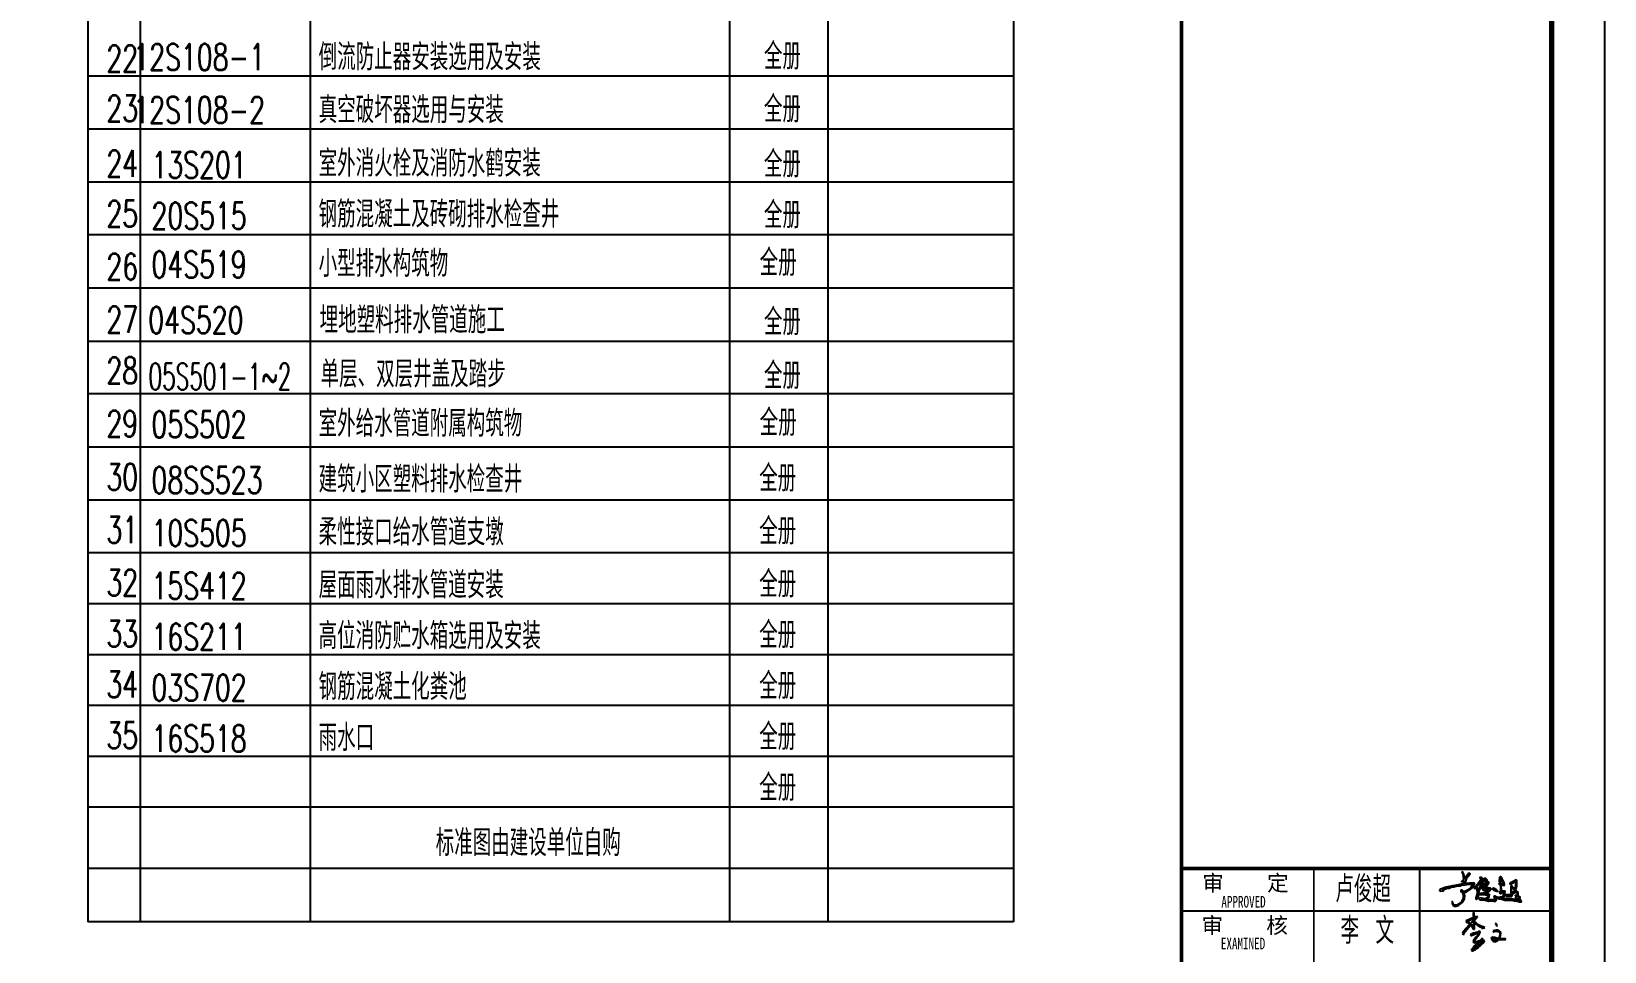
# Model space of a CAD drawing. Extents: x 27938 to 1507990, y 110129 to 923079.
# Drawn here: x 475359 to 505097, y 673089 to 690488 of the extents above; entities that cross this region are included whole.
import ezdxf
from ezdxf.enums import TextEntityAlignment as Align

# ---------------------------------------------------------------- set-up
doc = ezdxf.new("R2010")
doc.units = 0
doc.header["$LTSCALE"] = 1000
doc.header["$MEASUREMENT"] = 0
doc.linetypes.add('DASH', pattern=[0.35, 0.25, -0.1])
for name, color, linetype in [('0s-水标注', 7, 'Continuous'), ('图框', 140, 'Continuous'), ('图签文字', 147, 'Continuous'), ('电子签名-李文', 7, 'DASH'), ('签名-水', 7, 'Continuous')]:
    doc.layers.add(name, color=color, linetype=linetype)
doc.layers.add('yichutu', color=7, linetype='Continuous', true_color=0xffffff, plot=False)
doc.styles.add('HZ', font='txt', dxfattribs={"bigfont": 'hztxt'})
doc.styles.add('建筑图签-1', font='simhei.ttf', dxfattribs={"width": 0.7})
doc.styles.add('建筑图签-2', font='TXT.shx', dxfattribs={"width": 0.5, "bigfont": 'HZTXT.shx'})

# ---------------------------------------------------------------- blocks, each defined once
blk = doc.blocks.new('ljc')
at = {"linetype": 'Continuous'}
h = blk.add_hatch(color=0, dxfattribs=at)
h.paths.add_polyline_path([(2022.8, 1567.7), (2018.8, 1563.7), (2019.8, 1561.7), (2023.8, 1561.7), (2021.8, 1551.7), (1954.8, 1537.7), (1932.8, 1529.7), (1929.8, 1526.7), (1928.8, 1524.7), (1930.8, 1522.7), (1943.8, 1523.7), (1945.8, 1525.7), (1941.8, 1527.7), (1959.8, 1534.7), (1966.8, 1534.7), (1974.8, 1537.7), (1984.8, 1538.7), (1997.8, 1542.7), (2009.8, 1543.7), (2017.8, 1546.7), (2024.8, 1545.7), (2034.8, 1548.7), (2060.8, 1549.7), (2051.8, 1536.7), (2041.8, 1527.7), (2027.8, 1520.7), (2022.8, 1520.7), (2017.8, 1525.7), (2014.8, 1526.7), (2012.8, 1524.7), (2012.8, 1520.7), (2018.8, 1515.7), (2021.8, 1507.7), (2021.8, 1493.7), (2011.8, 1476.7), (1999.8, 1468.7), (1987.8, 1466.7), (1981.8, 1472.7), (1979.8, 1479.7), (1977.8, 1481.7), (1977.8, 1474.7), (1980.8, 1467.7), (1987.8, 1462.7), (1993.8, 1462.7), (2004.8, 1466.7), (2017.8, 1477.7), (2026.8, 1492.7), (2027.8, 1503.7), (2024.8, 1516.7), (2032.8, 1517.7), (2053.8, 1532.7), (2066.8, 1548.7), (2066.8, 1551.7), (2063.8, 1554.7), (2028.8, 1552.7), (2035.8, 1574.7), (2048.8, 1590.7), (2046.8, 1592.7), (2042.8, 1591.7), (2027.8, 1572.7), (2024.8, 1588.7), (2020.8, 1596.7), (2017.8, 1598.7), (2016.8, 1596.7), (2019.8, 1589.7)])
h.paths.add_polyline_path([(2080.8, 1521.7), (2080.8, 1527.7), (2074.8, 1540.7), (2092.8, 1561.7), (2096.8, 1571.7), (2093.8, 1576.7), (2086.8, 1575.7), (2088.8, 1571.7), (2091.8, 1571.7), (2090.8, 1566.7), (2079.8, 1550.7), (2065.8, 1536.7), (2064.8, 1534.7), (2066.8, 1532.7), (2072.8, 1534.7), (2076.8, 1522.7), (2076.8, 1512.7), (2071.8, 1495.7), (2071.8, 1491.7), (2073.8, 1489.7), (2077.8, 1493.7), (2082.8, 1509.7), (2098.8, 1509.7), (2118.8, 1506.7), (2118.8, 1499.7), (2115.8, 1495.7), (2107.8, 1492.7), (2086.8, 1495.7), (2083.8, 1491.7), (2086.8, 1488.7), (2102.8, 1487.7), (2121.8, 1482.7), (2139.8, 1483.7), (2147.8, 1481.7), (2151.8, 1485.7), (2151.8, 1490.7), (2147.8, 1487.7), (2124.8, 1487.7), (2113.8, 1489.7), (2123.8, 1498.7), (2125.8, 1508.7), (2120.8, 1511.7), (2118.8, 1510.7), (2107.8, 1513.7), (2123.8, 1522.7), (2131.8, 1531.7), (2129.8, 1534.7), (2120.8, 1535.7), (2114.8, 1532.7), (2108.8, 1532.7), (2122.8, 1554.7), (2120.8, 1558.7), (2113.8, 1556.7), (2115.8, 1563.7), (2114.8, 1568.7), (2110.8, 1572.7), (2104.8, 1571.7), (2092.8, 1553.7)])
h.paths.add_polyline_path([(2088.8, 1534.7), (2096.8, 1534.7), (2111.8, 1550.7), (2115.8, 1551.7), (2110.8, 1542.7), (2098.8, 1527.7), (2100.8, 1525.7), (2113.8, 1527.7), (2120.8, 1530.7), (2123.8, 1529.7), (2117.8, 1523.7), (2100.8, 1514.7), (2083.8, 1513.7), (2083.8, 1517.7)], flags=16)
h.paths.add_polyline_path([(2092.8, 1536.7), (2094.8, 1539.7), (2102.8, 1545.7), (2095.8, 1536.7)], flags=16)
h.paths.add_polyline_path([(2092.8, 1543.7), (2093.8, 1548.7), (2105.8, 1567.7), (2108.8, 1568.7), (2110.8, 1566.7), (2107.8, 1553.7), (2103.8, 1549.7)], flags=16)
h.paths.add_polyline_path([(2140.8, 1533.7), (2137.8, 1532.7), (2136.8, 1530.7), (2141.8, 1526.7), (2154.8, 1521.7), (2157.8, 1522.7), (2152.8, 1527.7)])
h.paths.add_polyline_path([(2174.8, 1521.7), (2172.8, 1523.7), (2171.8, 1545.7), (2182.8, 1544.7), (2184.8, 1546.7), (2182.8, 1556.7), (2177.8, 1565.7), (2176.8, 1560.7), (2179.8, 1555.7), (2180.8, 1549.7), (2174.8, 1549.7), (2169.8, 1553.7), (2168.8, 1573.7), (2170.8, 1573.7), (2174.8, 1568.7), (2175.8, 1570.7), (2169.8, 1578.7), (2166.8, 1578.7), (2164.8, 1576.7), (2163.8, 1561.7), (2165.8, 1552.7), (2162.8, 1552.7), (2161.8, 1550.7), (2166.8, 1546.7), (2168.8, 1536.7), (2168.8, 1523.7), (2165.8, 1520.7), (2164.8, 1516.7), (2167.8, 1512.7), (2169.8, 1512.7), (2172.8, 1516.7), (2179.8, 1516.7), (2177.8, 1501.7), (2174.8, 1499.7), (2166.8, 1498.7), (2174.8, 1495.7), (2179.8, 1496.7), (2182.8, 1499.7), (2183.8, 1510.7), (2186.8, 1520.7), (2184.8, 1522.7)])
h.paths.add_polyline_path([(2232.8, 1541.7), (2232.8, 1563.7), (2230.8, 1566.7), (2214.8, 1557.7), (2209.8, 1556.7), (2205.8, 1551.7), (2210.8, 1547.7), (2210.8, 1550.7), (2228.8, 1559.7), (2227.8, 1541.7), (2226.8, 1536.7), (2223.8, 1532.7), (2219.8, 1533.7), (2212.8, 1541.7), (2210.8, 1542.7), (2208.8, 1540.7), (2208.8, 1507.7), (2188.8, 1507.7), (2186.8, 1505.7), (2190.8, 1502.7), (2212.8, 1502.7), (2216.8, 1510.7), (2221.8, 1515.7), (2231.8, 1517.7), (2233.8, 1512.7), (2233.8, 1504.7), (2226.8, 1504.7), (2231.8, 1501.7), (2231.8, 1499.7), (2227.8, 1496.7), (2228.8, 1492.7), (2238.8, 1494.7), (2242.8, 1488.7), (2242.8, 1485.7), (2211.8, 1491.7), (2188.8, 1491.7), (2178.8, 1493.7), (2175.8, 1495.7), (2166.8, 1495.7), (2163.8, 1497.7), (2153.8, 1498.7), (2146.8, 1502.7), (2143.8, 1502.7), (2142.8, 1500.7), (2143.8, 1497.7), (2152.8, 1493.7), (2173.8, 1490.7), (2185.8, 1486.7), (2210.8, 1486.7), (2221.8, 1483.7), (2229.8, 1483.7), (2242.8, 1479.7), (2248.8, 1479.7), (2250.8, 1481.7), (2243.8, 1495.7), (2245.8, 1498.7), (2237.8, 1502.7), (2238.8, 1512.7), (2236.8, 1519.7), (2232.8, 1522.7), (2223.8, 1521.7), (2213.8, 1515.7), (2211.8, 1521.7), (2212.8, 1535.7), (2219.8, 1529.7), (2227.8, 1529.7), (2229.8, 1531.7)])
at = {"color": 0, "linetype": 'Continuous', "elevation": 16426272}
for points in [[(1929.8, 1526.7), (1928.8, 1524.7), (1930.8, 1522.7), (1943.8, 1523.7), (1945.8, 1525.7), (1941.8, 1527.7), (1959.8, 1534.7), (1966.8, 1534.7), (1974.8, 1537.7), (1984.8, 1538.7), (1997.8, 1542.7), (2009.8, 1543.7), (2017.8, 1546.7), (2024.8, 1545.7), (2034.8, 1548.7), (2060.8, 1549.7), (2051.8, 1536.7), (2041.8, 1527.7), (2027.8, 1520.7), (2022.8, 1520.7), (2017.8, 1525.7), (2014.8, 1526.7), (2012.8, 1524.7), (2012.8, 1520.7), (2018.8, 1515.7), (2021.8, 1507.7), (2021.8, 1493.7), (2011.8, 1476.7), (1999.8, 1468.7), (1987.8, 1466.7), (1981.8, 1472.7), (1979.8, 1479.7), (1977.8, 1481.7), (1977.8, 1474.7), (1980.8, 1467.7), (1987.8, 1462.7), (1993.8, 1462.7), (2004.8, 1466.7), (2017.8, 1477.7), (2026.8, 1492.7), (2027.8, 1503.7), (2024.8, 1516.7), (2032.8, 1517.7), (2053.8, 1532.7), (2066.8, 1548.7), (2066.8, 1551.7), (2063.8, 1554.7), (2028.8, 1552.7), (2035.8, 1574.7), (2048.8, 1590.7), (2046.8, 1592.7), (2042.8, 1591.7), (2027.8, 1572.7), (2024.8, 1588.7), (2020.8, 1596.7), (2017.8, 1598.7), (2016.8, 1596.7), (2019.8, 1589.7), (2022.8, 1567.7), (2018.8, 1563.7), (2019.8, 1561.7), (2023.8, 1561.7), (2021.8, 1551.7), (1954.8, 1537.7), (1932.8, 1529.7), (1929.8, 1526.7)], [(2015.8, 1560.7), (2014.8, 1559.7), (2016.8, 1559.7), (2015.8, 1560.7)], [(2016.8, 1561.7), (2015.8, 1560.7), (2018.8, 1560.7), (2016.8, 1561.7)], [(2065.8, 1536.7), (2064.8, 1534.7), (2066.8, 1532.7), (2072.8, 1534.7), (2076.8, 1522.7), (2076.8, 1512.7), (2071.8, 1495.7), (2071.8, 1491.7), (2073.8, 1489.7), (2077.8, 1493.7), (2082.8, 1509.7), (2098.8, 1509.7), (2118.8, 1506.7), (2118.8, 1499.7), (2115.8, 1495.7), (2107.8, 1492.7), (2086.8, 1495.7), (2083.8, 1491.7), (2086.8, 1488.7), (2102.8, 1487.7), (2121.8, 1482.7), (2139.8, 1483.7), (2147.8, 1481.7), (2151.8, 1485.7), (2151.8, 1490.7), (2147.8, 1487.7), (2124.8, 1487.7), (2113.8, 1489.7), (2123.8, 1498.7), (2125.8, 1508.7), (2120.8, 1511.7), (2118.8, 1510.7), (2107.8, 1513.7), (2123.8, 1522.7), (2131.8, 1531.7), (2129.8, 1534.7), (2120.8, 1535.7), (2114.8, 1532.7), (2108.8, 1532.7), (2122.8, 1554.7), (2120.8, 1558.7), (2113.8, 1556.7), (2115.8, 1563.7), (2114.8, 1568.7), (2110.8, 1572.7), (2104.8, 1571.7), (2092.8, 1553.7), (2080.8, 1521.7), (2080.8, 1527.7), (2074.8, 1540.7), (2092.8, 1561.7), (2096.8, 1571.7), (2093.8, 1576.7), (2086.8, 1575.7), (2088.8, 1571.7), (2091.8, 1571.7), (2090.8, 1566.7), (2079.8, 1550.7), (2065.8, 1536.7)], [(2083.8, 1513.7), (2083.8, 1517.7), (2088.8, 1534.7), (2096.8, 1534.7), (2111.8, 1550.7), (2115.8, 1551.7), (2110.8, 1542.7), (2098.8, 1527.7), (2100.8, 1525.7), (2113.8, 1527.7), (2120.8, 1530.7), (2123.8, 1529.7), (2117.8, 1523.7), (2100.8, 1514.7), (2083.8, 1513.7)], [(2092.8, 1543.7), (2093.8, 1548.7), (2105.8, 1567.7), (2108.8, 1568.7), (2110.8, 1566.7), (2107.8, 1553.7), (2103.8, 1549.7), (2092.8, 1543.7)], [(2143.8, 1502.7), (2142.8, 1500.7), (2143.8, 1497.7), (2152.8, 1493.7), (2173.8, 1490.7), (2185.8, 1486.7), (2210.8, 1486.7), (2221.8, 1483.7), (2229.8, 1483.7), (2242.8, 1479.7), (2248.8, 1479.7), (2250.8, 1481.7), (2243.8, 1495.7), (2245.8, 1498.7), (2237.8, 1502.7), (2238.8, 1512.7), (2236.8, 1519.7), (2232.8, 1522.7), (2223.8, 1521.7), (2213.8, 1515.7), (2211.8, 1521.7), (2212.8, 1535.7), (2219.8, 1529.7), (2227.8, 1529.7), (2229.8, 1531.7), (2232.8, 1541.7), (2232.8, 1563.7), (2230.8, 1566.7), (2214.8, 1557.7), (2209.8, 1556.7), (2205.8, 1551.7), (2210.8, 1547.7), (2210.8, 1550.7), (2228.8, 1559.7), (2227.8, 1541.7), (2226.8, 1536.7), (2223.8, 1532.7), (2219.8, 1533.7), (2212.8, 1541.7), (2210.8, 1542.7), (2208.8, 1540.7), (2208.8, 1507.7), (2188.8, 1507.7), (2186.8, 1505.7), (2190.8, 1502.7), (2212.8, 1502.7), (2216.8, 1510.7), (2221.8, 1515.7), (2231.8, 1517.7), (2233.8, 1512.7), (2233.8, 1504.7), (2226.8, 1504.7), (2231.8, 1501.7), (2231.8, 1499.7), (2227.8, 1496.7), (2228.8, 1492.7), (2238.8, 1494.7), (2242.8, 1488.7), (2242.8, 1485.7), (2211.8, 1491.7), (2188.8, 1491.7), (2178.8, 1493.7), (2175.8, 1495.7), (2166.8, 1495.7), (2163.8, 1497.7), (2153.8, 1498.7), (2146.8, 1502.7), (2143.8, 1502.7)], [(2162.8, 1552.7), (2161.8, 1550.7), (2166.8, 1546.7), (2168.8, 1536.7), (2168.8, 1523.7), (2165.8, 1520.7), (2164.8, 1516.7), (2167.8, 1512.7), (2169.8, 1512.7), (2172.8, 1516.7), (2179.8, 1516.7), (2177.8, 1501.7), (2174.8, 1499.7), (2166.8, 1498.7), (2174.8, 1495.7), (2179.8, 1496.7), (2182.8, 1499.7), (2183.8, 1510.7), (2186.8, 1520.7), (2184.8, 1522.7), (2174.8, 1521.7), (2172.8, 1523.7), (2171.8, 1545.7), (2182.8, 1544.7), (2184.8, 1546.7), (2182.8, 1556.7), (2177.8, 1565.7), (2176.8, 1560.7), (2179.8, 1555.7), (2180.8, 1549.7), (2174.8, 1549.7), (2169.8, 1553.7), (2168.8, 1573.7), (2170.8, 1573.7), (2174.8, 1568.7), (2175.8, 1570.7), (2169.8, 1578.7), (2166.8, 1578.7), (2164.8, 1576.7), (2163.8, 1561.7), (2165.8, 1552.7), (2162.8, 1552.7)], [(2176.8, 1568.7), (2175.8, 1569.7), (2174.8, 1566.7), (2176.8, 1564.7), (2176.8, 1568.7)], [(2092.8, 1536.7), (2094.8, 1539.7), (2102.8, 1545.7), (2095.8, 1536.7), (2092.8, 1536.7)], [(2137.8, 1532.7), (2136.8, 1530.7), (2141.8, 1526.7), (2154.8, 1521.7), (2157.8, 1522.7), (2152.8, 1527.7), (2140.8, 1533.7), (2137.8, 1532.7)]]:
    blk.add_lwpolyline(points, dxfattribs=at)
blk = doc.blocks.new('A$C44B256A7')
at = {"layer": '电子签名-李文'}
h = blk.add_hatch(color=0, dxfattribs=at)
h.dxf.hatch_style = 1
h.paths.add_polyline_path([(934, -1198), (941, -1210), (956, -1216), (968, -1207), (992, -1199), (1012, -1194), (1037, -1192), (1054, -1200), (1076, -1215), (1093, -1230), (1096, -1243), (1095, -1265), (1092, -1286), (1086, -1310), (1075, -1335), (1059, -1365), (1039, -1388), (1024, -1405), (1007, -1416), (991, -1423), (973, -1429), (958, -1429), (945, -1423), (936, -1414), (927, -1402), (919, -1391), (910, -1376), (910, -1366), (915, -1361), (935, -1366), (957, -1369), (977, -1373), (1002, -1377), (1020, -1380), (1055, -1386), (1075, -1389), (1102, -1393), (1140, -1392), (1169, -1396), (1199, -1396), (1222, -1404), (1226, -1395), (1230, -1384), (1221, -1380), (1202, -1379), (1168, -1378), (1110, -1373), (1073, -1371), (1046, -1369), (997, -1351), (972, -1349), (946, -1344), (925, -1342), (903, -1340), (893, -1348), (890, -1366), (894, -1381), (897, -1390), (916, -1418), (935, -1434), (951, -1442), (978, -1445), (993, -1442), (1013, -1435), (1029, -1424), (1042, -1415), (1055, -1395), (1073, -1371), (1079, -1362), (1095, -1333), (1111, -1306), (1111, -1281), (1114, -1251), (1116, -1233), (1101, -1208), (1084, -1194), (1069, -1182), (1055, -1176), (1037, -1171), (1016, -1172), (990, -1176), (970, -1183), (958, -1186), (940, -1186), (934, -1191)])
h.paths.add_polyline_path([(987, -1030), (1007, -1049), (1020, -1066), (1032, -1071), (1036, -1064), (1030, -1052), (1020, -1039), (1013, -1028), (1006, -1017), (992, -1016), (986, -1024)])
h.paths.add_polyline_path([(395, -1278), (403, -1295), (420, -1295), (516, -1261), (580, -1237), (606, -1225), (604, -1242), (569, -1289), (521, -1338), (502, -1370), (469, -1415), (459, -1437), (466, -1461), (473, -1463), (505, -1473), (561, -1464), (589, -1463), (635, -1455), (656, -1452), (683, -1449), (699, -1446), (687, -1462), (666, -1475), (650, -1485), (642, -1496), (607, -1527), (583, -1544), (580, -1546), (575, -1557), (545, -1583), (532, -1592), (516, -1602), (509, -1608), (462, -1636), (449, -1640), (446, -1634), (474, -1608), (494, -1591), (506, -1568), (523, -1548), (531, -1543), (553, -1516), (584, -1491), (603, -1465), (635, -1430), (668, -1402), (694, -1383), (693, -1366), (669, -1376), (650, -1395), (619, -1417), (594, -1442), (569, -1472), (533, -1499), (492, -1545), (460, -1590), (425, -1625), (417, -1648), (432, -1658), (463, -1657), (488, -1643), (516, -1628), (543, -1606), (571, -1586), (603, -1554), (635, -1533), (664, -1502), (690, -1485), (715, -1464), (726, -1446), (732, -1424), (710, -1420), (656, -1427), (590, -1434), (534, -1446), (510, -1444), (492, -1444), (486, -1428), (519, -1384), (565, -1324), (604, -1274), (630, -1231), (626, -1201), (589, -1206), (563, -1218), (528, -1229), (519, -1232), (499, -1236), (473, -1243), (448, -1253), (428, -1261), (405, -1271), (394, -1276)])
edge = h.paths.add_edge_path()
edge.add_line((470, -744), (463, -751))
edge.add_line((479, -744), (470, -744))
edge.add_line((486, -757), (479, -744))
edge.add_line((488, -983), (488, -948))
edge.add_line((505, -985), (488, -983))
edge.add_line((531, -998), (505, -985))
edge.add_line((559, -1019), (531, -998))
edge.add_line((586, -1042), (559, -1019))
edge.add_line((649, -1079), (586, -1042))
edge.add_line((698, -1095), (649, -1079))
edge.add_line((735, -1105), (698, -1095))
edge.add_line((727, -1120), (735, -1105))
edge.add_line((692, -1122), (727, -1120))
edge.add_line((655, -1122), (692, -1122))
edge.add_line((675, -1107), (655, -1122))
edge.add_line((627, -1093), (675, -1107))
edge.add_line((570, -1058), (627, -1093))
edge.add_line((495, -1007), (570, -1058))
edge.add_line((490, -1012), (495, -1007))
edge.add_line((495, -1144), (490, -1012))
edge.add_line((491, -1152), (495, -1144))
edge.add_line((471, -1149), (491, -1152))
edge.add_line((413, -1057), (471, -1149))
edge.add_line((371, -1021), (413, -1057))
edge.add_line((341, -1002), (371, -1021))
edge.add_line((314, -991), (341, -1002))
edge.add_line((286, -969), (314, -991))
edge.add_line((297, -954), (286, -969))
edge.add_line((497, -860), (487, -865))
edge.add_line((563, -849), (497, -860))
edge.add_line((565, -866), (563, -849))
edge.add_line((448, -990), (471, -966))
edge.add_line((239, -1246), (448, -990))
edge.add_line((247, -1268), (239, -1246))
edge.add_line((227, -1272), (247, -1268))
edge.add_line((213, -1252), (227, -1272))
edge.add_line((221, -1213), (213, -1252))
edge.add_line((366, -1049), (221, -1213))
edge.add_line((531, -873), (487, -920))
edge.add_line((523, -874), (531, -873))
edge.add_line((444, -905), (468, -895))
edge.add_line((350, -952), (444, -905))
edge.add_line((322, -977), (350, -952))
edge.add_line((376, -998), (322, -977))
edge.add_line((410, -1028), (376, -998))
edge.add_line((430, -1046), (410, -1028))
edge.add_line((458, -1093), (430, -1046))
edge.add_line((476, -1116), (458, -1093))
edge.add_line((463, -751), (470, -938))
h = blk.add_hatch(color=0, dxfattribs=at)
h.dxf.hatch_style = 1
h.paths.add_polyline_path([(401, -1047), (383, -1031), (366, -1049), (221, -1213), (213, -1252), (227, -1272), (247, -1268), (239, -1246)])
h.paths.add_polyline_path([(414, -1032), (410, -1028), (397, -1017), (383, -1031), (401, -1047)])
h = blk.add_hatch(color=0, dxfattribs=at)
h.dxf.hatch_style = 1
h.paths.add_polyline_path([(322, -977), (350, -952), (444, -905), (468, -895), (468, -874), (297, -954), (286, -969), (314, -991), (341, -1002), (371, -1021), (383, -1031), (397, -1017), (376, -998)])
h = blk.add_hatch(color=0, dxfattribs=at)
h.dxf.hatch_style = 1
h.paths.add_polyline_path([(470, -938), (397, -1017), (414, -1031), (448, -990), (471, -966), (476, -1116), (458, -1093), (430, -1046), (414, -1032), (401, -1047), (413, -1057), (471, -1149), (491, -1152), (495, -1144), (490, -1012), (495, -1007), (570, -1058), (627, -1093), (675, -1107), (655, -1122), (692, -1122), (727, -1120), (735, -1105), (698, -1095), (649, -1079), (586, -1042), (559, -1019), (531, -998), (505, -985), (488, -983), (488, -948), (565, -866), (563, -849), (497, -860), (487, -865), (486, -757), (479, -744), (470, -744), (463, -751)])
h.paths.add_polyline_path([(487, -888), (535, -869), (487, -920)], flags=16)
h = blk.add_hatch(color=0, dxfattribs=at)
h.dxf.hatch_style = 1
h.paths.add_polyline_path([(604, -1432), (594, -1442), (576, -1464), (589, -1463), (607, -1460), (636, -1429)])
h.paths.add_polyline_path([(1055, -1386), (1061, -1387), (1073, -1371), (1055, -1370), (1043, -1384)])
at = {"layer": '电子签名-李文', "color": 0}
for p, q in [((366, -1049, 0), (221, -1213, 0)), ((239, -1246, 0), (448, -990, 0)), ((297, -954, 0), (286, -969, 0)), ((286, -969, 0), (314, -991, 0)), ((468, -874, 0), (297, -954, 0)), ((314, -991, 0), (341, -1002, 0)), ((322, -977, 0), (350, -952, 0)), ((376, -998, 0), (322, -977, 0)), ((341, -1002, 0), (371, -1021, 0)), ((350, -952, 0), (444, -905, 0)), ((470, -938, 0), (366, -1049, 0)), ((371, -1021, 0), (413, -1057, 0)), ((410, -1028, 0), (376, -998, 0)), ((430, -1046, 0), (410, -1028, 0)), ((413, -1057, 0), (471, -1149, 0)), ((458, -1093, 0), (430, -1046, 0)), ((444, -905, 0), (468, -895, 0)), ((448, -990, 0), (471, -966, 0)), ((476, -1116, 0), (458, -1093, 0)), ((470, -744, 0), (463, -751, 0)), ((463, -751, 0), (470, -938, 0)), ((479, -744, 0), (470, -744, 0)), ((471, -966, 0), (476, -1116, 0)), ((486, -757, 0), (479, -744, 0)), ((487, -865, 0), (486, -757, 0)), ((497, -860, 0), (487, -865, 0)), ((531, -873, 0), (487, -920, 0)), ((487, -888, 0), (523, -874, 0)), ((487, -920, 0), (487, -888, 0)), ((488, -948, 0), (565, -866, 0)), ((488, -983, 0), (488, -948, 0)), ((505, -985, 0), (488, -983, 0)), ((490, -1012, 0), (495, -1007, 0)), ((495, -1144, 0), (490, -1012, 0)), ((495, -1007, 0), (570, -1058, 0)), ((563, -849, 0), (497, -860, 0)), ((531, -998, 0), (505, -985, 0)), ((523, -874, 0), (531, -873, 0)), ((559, -1019, 0), (531, -998, 0)), ((586, -1042, 0), (559, -1019, 0)), ((565, -866, 0), (563, -849, 0)), ((570, -1058, 0), (627, -1093, 0)), ((649, -1079, 0), (586, -1042, 0)), ((627, -1093, 0), (675, -1107, 0)), ((698, -1095, 0), (649, -1079, 0)), ((675, -1107, 0), (655, -1122, 0)), ((735, -1105, 0), (698, -1095, 0)), ((727, -1120, 0), (735, -1105, 0)), ((221, -1213, 0), (213, -1252, 0)), ((213, -1252, 0), (227, -1272, 0)), ((227, -1272, 0), (247, -1268, 0)), ((247, -1268, 0), (239, -1246, 0)), ((471, -1149, 0), (491, -1152, 0)), ((491, -1152, 0), (495, -1144, 0)), ((655, -1122, 0), (692, -1122, 0)), ((692, -1122, 0), (727, -1120, 0))]:
    blk.add_line(p, q, dxfattribs=at)
at = {"layer": '电子签名-李文', "color": 0, "elevation": 0}
for points in [[(987, -1030), (1007, -1049), (1020, -1066), (1032, -1071), (1036, -1064), (1030, -1052), (1020, -1039), (1013, -1028), (1006, -1017), (992, -1016), (986, -1024), (987, -1030)], [(395, -1278), (403, -1295), (420, -1295), (516, -1261), (580, -1237), (606, -1225), (604, -1242), (569, -1289), (521, -1338), (502, -1370), (469, -1415), (459, -1437), (466, -1461), (473, -1463), (505, -1473), (561, -1464), (589, -1463), (635, -1455), (656, -1452), (683, -1449), (699, -1446), (687, -1462), (666, -1475), (650, -1485), (642, -1496), (607, -1527), (583, -1544), (580, -1546), (575, -1557), (545, -1583), (532, -1592), (516, -1602), (509, -1608), (462, -1636), (449, -1640), (446, -1634), (474, -1608), (494, -1591), (506, -1568), (523, -1548), (531, -1543), (553, -1516), (584, -1491), (603, -1465), (635, -1430), (668, -1402), (694, -1383), (693, -1366), (669, -1376), (650, -1395), (619, -1417), (594, -1442), (569, -1472), (533, -1499), (492, -1545), (460, -1590), (425, -1625), (417, -1648), (432, -1658), (463, -1657), (488, -1643), (516, -1628), (543, -1606), (571, -1586), (603, -1554), (635, -1533), (664, -1502), (690, -1485), (715, -1464), (726, -1446), (732, -1424), (710, -1420), (656, -1427), (590, -1434), (534, -1446), (510, -1444), (492, -1444), (486, -1428), (519, -1384), (565, -1324), (604, -1274), (630, -1231), (626, -1201), (589, -1206), (563, -1218), (528, -1229), (519, -1232), (499, -1236), (473, -1243), (448, -1253), (428, -1261), (405, -1271), (394, -1276), (395, -1278)], [(934, -1198), (941, -1210), (956, -1216), (968, -1207), (992, -1199), (1012, -1194), (1037, -1192), (1054, -1200), (1076, -1215), (1093, -1230), (1096, -1243), (1095, -1265), (1092, -1286), (1086, -1310), (1075, -1335), (1059, -1365), (1039, -1388), (1024, -1405), (1007, -1416), (991, -1423), (973, -1429), (958, -1429), (945, -1423), (936, -1414), (927, -1402), (919, -1391), (910, -1376), (910, -1366), (915, -1361), (935, -1366), (957, -1369), (977, -1373), (1002, -1377), (1020, -1380), (1055, -1386), (1075, -1389), (1102, -1393), (1140, -1392), (1169, -1396), (1199, -1396), (1222, -1404), (1226, -1395), (1230, -1384), (1221, -1380), (1202, -1379), (1168, -1378), (1110, -1373), (1073, -1371), (1046, -1369), (997, -1351), (972, -1349), (946, -1344), (925, -1342), (903, -1340), (893, -1348), (890, -1366), (894, -1381), (897, -1390), (916, -1418), (935, -1434), (951, -1442), (978, -1445), (993, -1442), (1013, -1435), (1029, -1424), (1042, -1415), (1055, -1395), (1073, -1371), (1079, -1362), (1095, -1333), (1111, -1306), (1111, -1281), (1114, -1251), (1116, -1233), (1101, -1208), (1084, -1194), (1069, -1182), (1055, -1176), (1037, -1171), (1016, -1172), (990, -1176), (970, -1183), (958, -1186), (940, -1186), (934, -1191), (934, -1198)]]:
    blk.add_lwpolyline(points, dxfattribs=at)
blk = doc.blocks.new('TK')
at = {"layer": '图框'}
blk.add_lwpolyline([(465375, 548714), (549475, 548714), (549475, 489314), (465375, 489314)], close=True, dxfattribs=at)
blk.add_lwpolyline([(465375, 548714), (549475, 548714), (549475, 489314), (465375, 489314)], close=True, dxfattribs=at)
at = {"layer": '图框', "const_width": 100}
blk.add_lwpolyline([(548475, 490314), (548475, 547714), (467875, 547714), (467875, 490314)], close=True, dxfattribs=at)
at = {"layer": '图框'}
for points, const_width in [([(541480, 490314), (541480, 547714)], 70), ([(548480, 503514), (541480, 503514)], 70), ([(541480, 503514), (548480, 503514)], 70), ([(543979, 497114), (543980, 503514)], 35), ([(545980, 497114), (545980, 503514)], 35), ([(541480, 502714), (548480, 502714)], 35)]:
    blk.add_lwpolyline(points, dxfattribs=dict(at, const_width=const_width))
at = {"layer": '签名-水', "color": 0, "linetype": 'Continuous', "xscale": 4.799999999813735, "yscale": 4.799999999813735, "zscale": 4.799999999813735}
blk.add_blockref('ljc', (537099, 495781, -78846106), dxfattribs=at)
at = {"layer": '签名-水', "color": 0, "xscale": 0.8, "yscale": 0.8, "zscale": 0.8}
blk.add_blockref('A$C44B256A7', (546622, 503288, 0), dxfattribs=at)
at = {"layer": '图框', "style": '建筑图签-1', "width": 0.7}
for s, p in [('APPROVED ', (542231, 502778)), ('EXAMINED  ', (542222, 501988, -1799))]:
    blk.add_text(s, height=220, dxfattribs=at).set_placement(p)
at = {"layer": '图签文字', "color": 7, "style": '建筑图签-1'}
for s, p in [('审    定', (541868, 503093)), ('审    核', (541855, 502291))]:
    blk.add_text(s, height=300, dxfattribs=at).set_placement(p)
at = {"layer": '签名-水', "color": 0, "style": '建筑图签-2', "width": 0.7}
for s, p in [('卢俊超', (544386, 502876)), ('李 文', (544484, 502090))]:
    blk.add_text(s, height=500, dxfattribs=at).set_placement(p)
blk = doc.blocks.new('yct-841-594-84100-59399.9999999999-100-1000.0')
at = {"layer": 'yichutu', "color": 7, "true_color": 0xffffff}
blk.add_lwpolyline([(0, 0), (0, 59400), (84100, 59400), (84100, 0)], close=True, dxfattribs=at)

msp = doc.modelspace()

# ---------------------------------------------------------------- linework, layer by layer
at = {"layer": '0s-水标注'}
for p, q in [((476423.4, 713006.8), (476423.4, 673650.9)), ((477423.4, 673650.9), (477423.4, 713006.8)), ((480633.4, 673650.9), (480633.4, 713006.8)), ((488564.3, 673650.9), (488564.3, 713006.8)), ((490423.4, 673650.9), (490423.4, 713006.8)), ((493923.4, 713006.8), (493923.4, 673650.9)), ((493923.4, 678702.9), (476423.4, 678702.9)), ((493923.4, 678702.9), (476423.4, 678702.9)), ((493923.4, 677741), (476423.4, 677741)), ((493923.4, 677741), (476423.4, 677741)), ((493923.4, 676779), (476423.4, 676779)), ((493923.4, 676779), (476423.4, 676779)), ((493923.4, 675817.1), (476423.4, 675817.1)), ((493923.4, 675817.1), (476423.4, 675817.1)), ((493923.4, 674657.9), (476423.4, 674657.9)), ((493923.4, 673650.9), (476423.4, 673650.9))]:
    msp.add_line(p, q, dxfattribs=at)
at = {"layer": '0s-水标注', "color": 0}
for p, q in [((493923.4, 689640.8), (476423.4, 689640.8)), ((493923.4, 688640.8), (476423.4, 688640.8)), ((493923.4, 687640.8), (476423.4, 687640.8)), ((493923.4, 686640.8), (476423.4, 686640.8)), ((493923.4, 685633.8), (476423.4, 685633.8)), ((493923.4, 684626.8), (476423.4, 684626.8)), ((493923.4, 683633.8), (476423.4, 683633.8)), ((493923.4, 682626.8), (476423.4, 682626.8)), ((493923.4, 681626.8), (476423.4, 681626.8)), ((493923.4, 680626.8), (476423.4, 680626.8)), ((493923.4, 679664.9), (476423.4, 679664.9)), ((493923.4, 679664.9), (476423.4, 679664.9))]:
    msp.add_line(p, q, dxfattribs=at)

# ---------------------------------------------------------------- block references
msp.add_blockref('TK', (-44377.6, 171143.3))
at = {"layer": 'yichutu'}
msp.add_blockref('yct-841-594-84100-59399.9999999999-100-1000.0', (420997.4, 660457), dxfattribs=at)

# ---------------------------------------------------------------- texts
at = {"layer": '0s-水标注', "color": 0, "style": 'HZ', "width": 0.7}
for s, p in [('22', (476775.6, 689726.2)), ('倒流防止器安装选用及安装', (480788.9, 689753.2)), ('全册', (489205.9, 689768.8)), ('23', (476775.6, 688783.1)), ('真空破坏器选用与安装', (480788.9, 688753.2)), ('全册', (489205.9, 688768.8)), ('24', (476775.6, 687740.2)), ('13S201', (477627.7, 687713.2)), ('室外消火栓及消防水鹤安装', (480787.7, 687741.8)), ('全册', (489205.9, 687728.3)), ('25', (476775.6, 686790.1)), ('20S515', (477627.7, 686751.3)), ('钢筋混凝土及砖砌排水检查井', (480787.7, 686779.9)), ('全册', (489205.9, 686766.4)), ('小型排水构筑物', (480787.7, 685847.2)), ('全册', (489124.8, 685865.8)), ('26', (476775.6, 685790.1)), ('04S519', (477627.7, 685831.9)), ('27', (476775.6, 684790.1)), ('04S520', (477567.1, 684779)), ('埋地塑料排水管道施工', (480806.6, 684780)), ('全册', (489205.9, 684745.4)), ('28', (476775.6, 683828.1)), ('单层、双层井盖及踏步', (480824.3, 683757.5)), ('全册', (489205.9, 683729.4)), ('全册', (489124.8, 682841.7)), ('29', (476775.6, 682821.1)), ('05S502', (477627.7, 682807.8)), ('室外给水管道附属构筑物', (480787.7, 682823.1)), ('30', (476775.6, 681814.1)), ('08SS523', (477627.7, 681753.8)), ('建筑小区塑料排水检查井', (480787.7, 681769.1)), ('全册', (489116.8, 681787.7)), ('31', (476775.6, 680814.1)), ('柔性接口给水管道支墩', (480787.7, 680769.1)), ('全册', (489116.8, 680787.7)), ('10S505', (477627.7, 680753.8)), ('32', (476775.6, 679814.1)), ('15S412', (477627.7, 679753.8)), ('屋面雨水排水管道安装', (480787.7, 679769.1)), ('全册', (489116.8, 679787.7)), ('33', (476775.6, 678852.2)), ('全册', (489116.8, 678825.8))]:
    msp.add_text(s, height=500, dxfattribs=at).set_placement(p)
at = {"layer": '0s-水标注', "color": 0, "style": 'HZ'}
for s, width, p in [('12S108-1', 0.7, (478529.6, 690003.8)), ('12S108-2', 0.7, (478529.6, 689003.8)), ('05S501-1~2', 0.6, (478922.2, 683962.8))]:
    msp.add_text(s, height=500, dxfattribs=dict(at, width=width)).set_placement(p, align=Align.MIDDLE)
at = {"layer": '0s-水标注', "style": 'HZ', "width": 0.7}
for s, p in [('16S211', (477627.7, 678791.9)), ('高位消防贮水箱选用及安装', (480787.7, 678807.2)), ('34', (476775.6, 677890.2)), ('03S702', (477627.7, 677829.9)), ('钢筋混凝土化粪池', (480787.7, 677845.3)), ('全册', (489116.8, 677863.8)), ('雨水口', (480787.7, 676883.3)), ('全册', (489116.8, 676901.9)), ('35', (476775.6, 676928.3)), ('16S518', (477627.7, 676868)), ('全册', (489116.8, 675939.9)), ('标准图由建设单位自购', (483000.9, 674895.6))]:
    msp.add_text(s, height=500, dxfattribs=at).set_placement(p)

doc.saveas('drawing.dxf')
